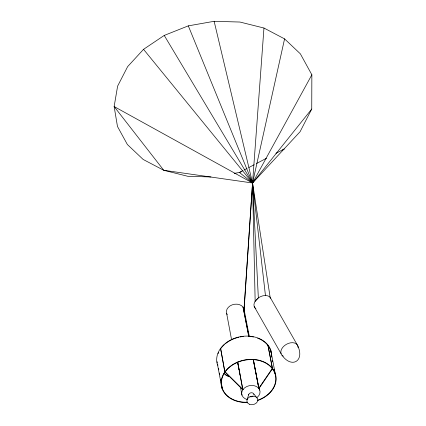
<?xml version="1.0" encoding="UTF-8"?>
<svg xmlns="http://www.w3.org/2000/svg" width="426" height="426" viewBox="0 0 426 426"><rect width="100%" height="100%" fill="white"/><g stroke="black" fill="none" stroke-linecap="round" stroke-linejoin="round"><path stroke-width="0.64" d="M243.928 310.506L252.549 182.999L263.96 28.036L239.939 22.04L214.134 21.3L188.313 25.864L164.234 35.427L143.541 49.331L127.635 66.632L117.608 86.148L114.141 106.553L117.469 126.458L127.363 144.499L143.157 159.452L163.77 170.293L187.797 176.289L210.95 176.955M244.013 310.98L252.549 182.999L300.096 131.698L311.741 109.035L311.859 74.784L300.367 53.836L284.573 38.883L263.96 28.036M284.573 38.883L252.549 182.999L255.153 301.187A9.271 6.284 -29.7 0 0 255.904 308.706M247.069 399.7L248.757 394.439M311.859 74.784L252.549 182.999L258.348 297.891L255.153 301.187L258.348 297.891A9.271 6.284 -29.7 0 1 270.947 298.727L297.822 345.901C304.808 361.067 291.592 368.911 281.932 355.135M258.747 388.352L272.347 368.389L267.911 345.14L272.528 368.628L258.928 388.587L253.326 359.933M224.864 372.031L220.615 348.516L224.864 372.031L242.804 389.779L237.815 362.393M311.741 109.035L252.549 182.999L265.451 295.537M282.56 150.096L284.195 148.999L275.947 153.323M242.953 170.613L239.417 172.466L234.252 173.377M244.13 169.995L247.075 168.451M248.843 167.525L254.146 164.745M256.505 163.509L266.522 158.264M241.27 171.731L239.417 172.466L252.549 182.999L270.292 298.301M225.05 371.77L242.99 389.518M257.091 397.969L253.518 393.619A2.615 2.013 -10.8 0 0 250.61 392.878A2.615 2.013 -10.8 0 0 248.667 394.971M143.541 49.331L252.549 182.999L163.77 170.293L114.141 106.553L252.549 182.999L214.134 21.3M164.234 35.427L252.549 182.999L188.313 25.864M254.215 306.55L281.091 353.724M248.811 336.151L243.049 307.082L248.731 336.38M227.202 314.692A8.994 6.917 -10.8 0 1 232.271 304.819A8.994 6.917 -10.8 0 1 243.933 308.701L249.247 336.061M259.242 387.527L259.748 390.136M253.278 359.821L258.838 388.469M270.696 349.938L275.132 373.187M270.414 350.018L270.909 352.6M271.527 355.832L271.772 357.121M272.39 360.353L272.635 361.642M274.115 369.395L274.36 370.684M274.605 371.978L274.85 373.272M253.385 359.523L258.928 388.587M237.719 362.521L242.895 389.652A9.271 7.135 -10.8 0 0 247.309 399.551M237.506 362.009L238.118 365.236M238.736 368.469L238.981 369.757M239.231 371.051L239.843 374.278M240.461 377.511L240.706 378.799M241.324 382.031L241.569 383.32M242.186 386.552L242.804 389.779M218.554 368.527L218.799 369.821M219.417 373.048L219.662 374.342M220.652 379.507L220.897 380.801M221.142 382.09L222.372 388.549M222.095 388.634L217.659 365.38A27.706 21.316 -10.8 0 1 240.397 336.678A27.706 21.316 -10.8 0 1 271.681 355.412M226.675 313.584L231.563 339.692M240.488 387.34L241.957 395.174M243.933 308.701L244.231 310.479M242.905 389.641A9.271 7.135 -10.8 0 1 256.5 386.547A9.271 7.135 -10.8 0 1 257.309 397.282M229.523 376.675A27.413 21.092 -10.8 0 1 223.98 373.437M217.942 365.3A27.413 21.092 -10.8 0 1 217.564 364.134M217.276 362.936A27.413 21.092 -10.8 0 1 217.084 361.717M218.048 353.702A27.413 21.092 -10.8 0 1 218.538 352.488M220.87 348.463A27.413 21.092 -10.8 0 1 224.31 344.65M225.258 343.83A27.413 21.092 -10.8 0 1 230.407 340.385M230.961 340.092A27.413 21.092 -10.8 0 1 236.952 337.727M237.57 337.552A27.413 21.092 -10.8 0 1 238.832 337.232M240.115 336.961A27.413 21.092 -10.8 0 1 243.347 336.487M249.785 336.444A27.413 21.092 -10.8 0 1 253.507 336.987M257.623 338.164A27.413 21.092 -10.8 0 1 267.246 344.623M267.65 345.119A27.413 21.092 -10.8 0 1 270.196 349.442M247.517 402.219A27.413 21.092 -10.8 0 1 223.959 373.794A27.413 21.092 -10.8 0 1 268.769 365.098A27.413 21.092 -10.8 0 1 257.687 400.248M247.506 402.448A27.706 21.316 -10.8 0 1 223.693 373.719A27.706 21.316 -10.8 0 1 268.987 364.933A27.706 21.316 -10.8 0 1 257.783 400.456M228.762 376.616A27.706 21.316 -10.8 0 1 224.864 374.417M283.285 356.184A9.271 6.284 -29.7 0 1 286.245 344.41A9.271 6.284 -29.7 0 1 298.093 347.579M253.081 396.089A2.615 2.013 -10.8 0 1 249.945 396.633M253.774 394.087A2.615 2.013 -10.8 0 1 253.853 394.604M249.567 404.322A5.501 4.233 -10.8 0 0 257.799 400.051A5.501 4.233 -10.8 0 0 249.641 396.925A5.501 4.233 -10.8 0 0 249.567 404.322"/></g></svg>
